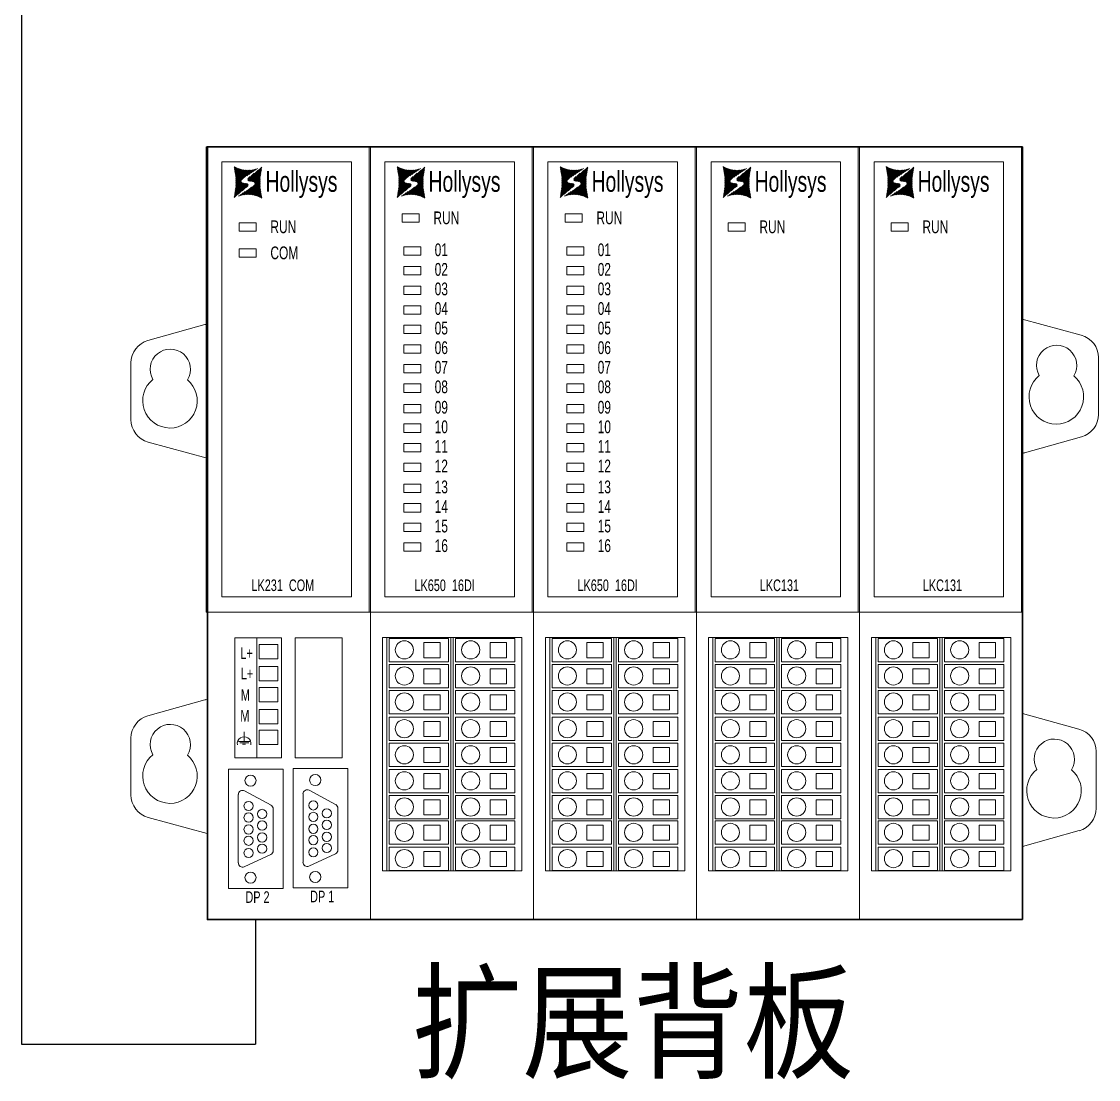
# Model space of a CAD drawing. Header units: millimetres. Extents: x 33157 to 59611, y -29750 to 1750.
# Drawn here: x 57411.3 to 57642.5, y 471.1 to 698.4 of the extents above; entities that cross this region are included whole.
import ezdxf

# ---------------------------------------------------------------- set-up
doc = ezdxf.new("R2010")
doc.units = ezdxf.units.MM
doc.layers.get('0').update_dxf_attribs({"lineweight": 18})
doc.layers.add('细实线', color=7, linetype='Continuous', lineweight=20)
doc.styles.add('HZ', font='arial.ttf')
doc.styles.add('STYLE1', font='')
doc.styles.get('STYLE1').set_extended_font_data('宋体')

# ---------------------------------------------------------------- blocks, each defined once
blk = doc.blocks.new('*X48')
at = {"color": 0}
for p, q in [((53697.47, 288.84), (53697.51, 288.88)), ((53697.49, 288.71), (53697.61, 288.83)), ((53697.52, 288.58), (53697.71, 288.77)), ((53697.54, 288.45), (53697.81, 288.72)), ((53697.56, 288.32), (53697.92, 288.67)), ((53697.58, 288.19), (53698.02, 288.62)), ((53697.6, 288.06), (53698.12, 288.57)), ((53697.63, 287.93), (53698.22, 288.52)), ((53697.65, 287.8), (53698.32, 288.47)), ((53697.67, 287.67), (53698.42, 288.42)), ((53697.69, 287.54), (53698.54, 288.39)), ((53697.71, 287.41), (53698.66, 288.36)), ((53697.74, 287.28), (53698.78, 288.32)), ((53697.76, 287.15), (53698.9, 288.29)), ((53697.78, 287.02), (53699.01, 288.26)), ((53697.8, 286.89), (53699.13, 288.22)), ((53697.82, 286.76), (53699.25, 288.19)), ((53697.84, 286.62), (53699.37, 288.16)), ((53697.84, 286.47), (53699.5, 288.13)), ((53697.84, 286.32), (53699.64, 288.12)), ((53697.84, 286.17), (53699.78, 288.11)), ((53697.84, 286.02), (53699.92, 288.09)), ((53697.84, 285.87), (53700.05, 288.08)), ((53697.84, 285.72), (53700.19, 288.07)), ((53697.84, 285.57), (53700.33, 288.06)), ((53697.84, 285.42), (53700.47, 288.04)), ((53697.85, 284.81), (53701.14, 288.11)), ((53697.85, 284.96), (53700.97, 288.09)), ((53697.85, 285.12), (53700.81, 288.07)), ((53697.85, 285.27), (53700.64, 288.06)), ((53699.75, 286.56), (53701.31, 288.12)), ((53700.21, 286.87), (53701.48, 288.14)), ((53700.66, 287.17), (53701.67, 288.18)), ((53701.12, 287.48), (53701.89, 288.25)), ((53701.58, 287.79), (53702.1, 288.31)), ((53702.04, 288.09), (53702.32, 288.37)), ((53702.5, 288.4), (53702.53, 288.44)), ((53697.5, 282.19), (53700.44, 285.13)), ((53697.53, 282.37), (53700.33, 285.18)), ((53697.56, 282.55), (53700.21, 285.2)), ((53697.58, 282.73), (53700.07, 285.21)), ((53697.61, 282.91), (53699.93, 285.23)), ((53697.64, 283.09), (53699.8, 285.25)), ((53697.67, 283.27), (53699.67, 285.27)), ((53697.7, 283.45), (53699.53, 285.28)), ((53697.73, 283.63), (53699.4, 285.31)), ((53697.75, 283.81), (53699.29, 285.34)), ((53697.78, 283.99), (53699.19, 285.4)), ((53697.81, 284.17), (53699.1, 285.46)), ((53697.84, 284.35), (53699.04, 285.55)), ((53697.85, 284.66), (53698.98, 285.79)), ((53697.85, 284.51), (53698.99, 285.65)), ((53698.36, 282.9), (53700.5, 285.04)), ((53699.23, 283.62), (53700.52, 284.91)), ((53700.1, 284.34), (53700.46, 284.7))]:
    blk.add_line(p, q, dxfattribs=at)
blk = doc.blocks.new('*X49')
at = {"color": 0}
for p, q in [((53700.41, 286.01), (53701.82, 287.42)), ((53700.43, 285.88), (53702.69, 288.14)), ((53700.5, 285.8), (53703.43, 288.72)), ((53700.61, 285.76), (53703.4, 288.54)), ((53700.74, 285.74), (53703.37, 288.36)), ((53700.88, 285.72), (53703.34, 288.18)), ((53701.01, 285.7), (53703.31, 288)), ((53701.15, 285.69), (53703.28, 287.82)), ((53701.28, 285.67), (53703.26, 287.64)), ((53701.42, 285.65), (53703.23, 287.46)), ((53701.54, 285.63), (53703.2, 287.28)), ((53701.66, 285.59), (53703.17, 287.1)), ((53701.75, 285.53), (53703.14, 286.92)), ((53701.83, 285.46), (53703.11, 286.74)), ((53699.64, 282.82), (53701.25, 284.42)), ((53699.81, 282.83), (53703.08, 286.1)), ((53699.98, 282.85), (53703.08, 285.95)), ((53700.15, 282.87), (53703.08, 285.8)), ((53700.32, 282.88), (53703.08, 285.65)), ((53700.44, 286.2), (53700.95, 286.7)), ((53700.48, 282.89), (53703.08, 285.5)), ((53700.62, 282.88), (53703.08, 285.35)), ((53700.75, 282.87), (53703.09, 285.2)), ((53700.89, 282.85), (53703.09, 285.05)), ((53701.03, 282.84), (53703.09, 284.9)), ((53701.17, 282.83), (53703.09, 284.74)), ((53701.31, 282.82), (53703.09, 284.59)), ((53701.45, 282.8), (53703.09, 284.44)), ((53701.9, 285.38), (53703.08, 286.56)), ((53701.94, 285.27), (53703.08, 286.4)), ((53701.95, 285.12), (53703.08, 286.25)), ((53698.43, 282.51), (53698.5, 282.58)), ((53698.64, 282.57), (53698.96, 282.89)), ((53698.86, 282.64), (53699.41, 283.19)), ((53699.07, 282.7), (53699.87, 283.5)), ((53699.29, 282.76), (53700.33, 283.81)), ((53699.47, 282.8), (53700.79, 284.11)), ((53701.58, 282.78), (53703.09, 284.29)), ((53701.69, 282.74), (53703.11, 284.16)), ((53701.81, 282.71), (53703.13, 284.03)), ((53701.93, 282.68), (53703.15, 283.9)), ((53702.05, 282.64), (53703.17, 283.77)), ((53702.17, 282.61), (53703.2, 283.64)), ((53702.29, 282.58), (53703.22, 283.51)), ((53702.4, 282.54), (53703.24, 283.38)), ((53702.52, 282.51), (53703.26, 283.25)), ((53702.62, 282.46), (53703.28, 283.12)), ((53702.72, 282.41), (53703.31, 282.99)), ((53702.82, 282.36), (53703.33, 282.86)), ((53702.93, 282.31), (53703.35, 282.73)), ((53703.03, 282.26), (53703.37, 282.6)), ((53703.13, 282.21), (53703.39, 282.47)), ((53703.23, 282.16), (53703.42, 282.34)), ((53703.33, 282.1), (53703.44, 282.21)), ((53703.43, 282.05), (53703.46, 282.08))]:
    blk.add_line(p, q, dxfattribs=at)
blk = doc.blocks.new('LK231')
at = {"layer": '细实线'}
for points in [[(53691.51, 293.13), (53691.51, 193.13), (53726.51, 193.13), (53726.51, 293.13)], [(53694.88, 289.9), (53694.88, 196.46), (53722.68, 196.46), (53722.68, 289.9)], [(53698.55, 276.78), (53698.55, 274.98), (53702.23, 274.98), (53702.23, 276.78)], [(53698.55, 271.18), (53698.55, 269.38), (53702.23, 269.38), (53702.23, 271.18)]]:
    blk.add_lwpolyline(points, close=True, dxfattribs=at)
at = {"color": 0}
for name in ['*X48', '*X49']:
    blk.add_blockref(name, (0, 0), dxfattribs=at)
at = {"color": 7, "linetype": 'Continuous', "style": 'HZ', "width": 0.67}
for s, height, p in [('Hollysys', 4.432, (53704.24, 283.44)), ('RUN', 2.737, (53705.28, 274.56)), ('COM', 2.737, (53705.28, 268.96))]:
    blk.add_text(s, height=height, dxfattribs=at).set_placement(p)
at = {"color": 7, "linetype": 'Continuous', "insert": (53701.22, 197.65), "char_height": 2.4883, "width": 19.6744, "attachment_point": 7, "style": 'HZ'}
blk.add_mtext('{\\W0.67;LK231  COM}', dxfattribs=at)
blk = doc.blocks.new('*X63')
at = {"color": 0}
for p, q in [((53844.97, 1288.84), (53845.01, 1288.88)), ((53844.99, 1288.71), (53845.11, 1288.83)), ((53845.02, 1288.58), (53845.21, 1288.77)), ((53845.04, 1288.45), (53845.31, 1288.72)), ((53845.06, 1288.32), (53845.42, 1288.67)), ((53845.08, 1288.19), (53845.52, 1288.62)), ((53845.1, 1288.06), (53845.62, 1288.57)), ((53845.13, 1287.93), (53845.72, 1288.52)), ((53845.15, 1287.8), (53845.82, 1288.47)), ((53845.17, 1287.67), (53845.92, 1288.42)), ((53845.19, 1287.54), (53846.04, 1288.39)), ((53845.21, 1287.41), (53846.16, 1288.36)), ((53845.24, 1287.28), (53846.28, 1288.32)), ((53845.26, 1287.15), (53846.4, 1288.29)), ((53845.28, 1287.02), (53846.51, 1288.26)), ((53845.3, 1286.89), (53846.63, 1288.22)), ((53845.32, 1286.76), (53846.75, 1288.19)), ((53845.34, 1286.62), (53846.87, 1288.15)), ((53845.34, 1286.47), (53847, 1288.13)), ((53845.34, 1286.32), (53847.14, 1288.12)), ((53845.34, 1286.17), (53847.28, 1288.11)), ((53845.34, 1286.02), (53847.42, 1288.09)), ((53845.34, 1285.87), (53847.55, 1288.08)), ((53845.34, 1285.72), (53847.69, 1288.07)), ((53845.34, 1285.57), (53847.83, 1288.06)), ((53845.34, 1285.42), (53847.97, 1288.04)), ((53845.35, 1284.81), (53848.64, 1288.11)), ((53845.35, 1284.96), (53848.47, 1288.09)), ((53845.35, 1285.12), (53848.31, 1288.07)), ((53845.35, 1285.27), (53848.14, 1288.06)), ((53847.25, 1286.56), (53848.81, 1288.12)), ((53847.71, 1286.87), (53848.98, 1288.14)), ((53848.16, 1287.17), (53849.17, 1288.18)), ((53848.62, 1287.48), (53849.39, 1288.25)), ((53849.08, 1287.79), (53849.6, 1288.31)), ((53849.54, 1288.09), (53849.82, 1288.37)), ((53850, 1288.4), (53850.03, 1288.44)), ((53845.35, 1284.66), (53846.48, 1285.79)), ((53845.35, 1284.51), (53846.49, 1285.65)), ((53845, 1282.19), (53847.94, 1285.13)), ((53845.03, 1282.37), (53847.83, 1285.18)), ((53845.06, 1282.55), (53847.71, 1285.2)), ((53845.08, 1282.73), (53847.57, 1285.21)), ((53845.11, 1282.91), (53847.43, 1285.23)), ((53845.14, 1283.09), (53847.3, 1285.25)), ((53845.17, 1283.27), (53847.17, 1285.27)), ((53845.2, 1283.45), (53847.03, 1285.28)), ((53845.23, 1283.63), (53846.9, 1285.31)), ((53845.25, 1283.81), (53846.79, 1285.34)), ((53845.28, 1283.99), (53846.69, 1285.4)), ((53845.31, 1284.17), (53846.6, 1285.46)), ((53845.34, 1284.35), (53846.54, 1285.55)), ((53845.86, 1282.9), (53848, 1285.04)), ((53846.73, 1283.62), (53848.02, 1284.91)), ((53847.6, 1284.34), (53847.96, 1284.7))]:
    blk.add_line(p, q, dxfattribs=at)
blk = doc.blocks.new('*X64')
at = {"color": 0}
for p, q in [((53847.93, 1285.88), (53850.19, 1288.14)), ((53848, 1285.8), (53850.93, 1288.72)), ((53848.11, 1285.76), (53850.9, 1288.54)), ((53848.24, 1285.74), (53850.87, 1288.36)), ((53848.38, 1285.72), (53850.84, 1288.18)), ((53848.51, 1285.7), (53850.81, 1288)), ((53847.31, 1282.83), (53850.58, 1286.1)), ((53847.48, 1282.85), (53850.58, 1285.95)), ((53847.65, 1282.87), (53850.58, 1285.8)), ((53847.82, 1282.88), (53850.58, 1285.65)), ((53847.91, 1286.01), (53849.32, 1287.42)), ((53847.94, 1286.2), (53848.45, 1286.7)), ((53848.65, 1285.69), (53850.78, 1287.82)), ((53848.78, 1285.67), (53850.76, 1287.64)), ((53848.92, 1285.65), (53850.73, 1287.46)), ((53849.04, 1285.63), (53850.7, 1287.28)), ((53849.16, 1285.59), (53850.67, 1287.1)), ((53849.25, 1285.53), (53850.64, 1286.92)), ((53849.33, 1285.46), (53850.61, 1286.74)), ((53849.4, 1285.38), (53850.58, 1286.56)), ((53849.44, 1285.27), (53850.58, 1286.4)), ((53849.45, 1285.12), (53850.58, 1286.25)), ((53846.57, 1282.7), (53847.37, 1283.5)), ((53846.79, 1282.76), (53847.83, 1283.81)), ((53846.97, 1282.8), (53848.29, 1284.11)), ((53847.14, 1282.82), (53848.75, 1284.42)), ((53847.98, 1282.89), (53850.58, 1285.5)), ((53848.12, 1282.88), (53850.58, 1285.35)), ((53848.25, 1282.87), (53850.59, 1285.2)), ((53848.39, 1282.85), (53850.59, 1285.05)), ((53848.53, 1282.84), (53850.59, 1284.9)), ((53848.67, 1282.83), (53850.59, 1284.74)), ((53848.81, 1282.82), (53850.59, 1284.59)), ((53848.95, 1282.8), (53850.59, 1284.44)), ((53849.08, 1282.78), (53850.59, 1284.29)), ((53849.19, 1282.74), (53850.61, 1284.16)), ((53849.31, 1282.71), (53850.63, 1284.03)), ((53849.43, 1282.68), (53850.65, 1283.9)), ((53849.55, 1282.64), (53850.67, 1283.77)), ((53849.67, 1282.61), (53850.7, 1283.64)), ((53849.79, 1282.58), (53850.72, 1283.51)), ((53849.9, 1282.54), (53850.74, 1283.38)), ((53845.93, 1282.51), (53846, 1282.58)), ((53846.14, 1282.57), (53846.46, 1282.89)), ((53846.36, 1282.64), (53846.91, 1283.19)), ((53850.02, 1282.51), (53850.76, 1283.25)), ((53850.12, 1282.46), (53850.78, 1283.12)), ((53850.22, 1282.41), (53850.81, 1282.99)), ((53850.32, 1282.36), (53850.83, 1282.86)), ((53850.43, 1282.31), (53850.85, 1282.73)), ((53850.53, 1282.26), (53850.87, 1282.6)), ((53850.63, 1282.21), (53850.89, 1282.47)), ((53850.73, 1282.16), (53850.92, 1282.34)), ((53850.83, 1282.1), (53850.94, 1282.21)), ((53850.93, 1282.05), (53850.96, 1282.08))]:
    blk.add_line(p, q, dxfattribs=at)
blk = doc.blocks.new('LK650')
at = {"layer": '细实线'}
for points in [[(53839.01, 1293.13), (53839.01, 1193.13), (53874.01, 1193.13), (53874.01, 1293.13)], [(53842.38, 1289.9), (53842.38, 1196.45), (53870.18, 1196.45), (53870.18, 1289.9)], [(53846.05, 1278.7), (53846.05, 1276.9), (53849.73, 1276.9), (53849.73, 1278.7)], [(53846.42, 1271.6), (53846.42, 1269.8), (53850.1, 1269.8), (53850.1, 1271.6)], [(53846.42, 1267.39), (53846.42, 1265.59), (53850.1, 1265.59), (53850.1, 1267.39)], [(53846.42, 1263.19), (53846.42, 1261.39), (53850.1, 1261.39), (53850.1, 1263.19)], [(53846.42, 1258.98), (53846.42, 1257.18), (53850.1, 1257.18), (53850.1, 1258.98)], [(53846.42, 1254.78), (53846.42, 1252.97), (53850.1, 1252.97), (53850.1, 1254.78)], [(53846.42, 1250.57), (53846.42, 1248.77), (53850.1, 1248.77), (53850.1, 1250.57)], [(53846.42, 1246.37), (53846.42, 1244.56), (53850.1, 1244.56), (53850.1, 1246.37)], [(53846.42, 1242.16), (53846.42, 1240.36), (53850.1, 1240.36), (53850.1, 1242.16)], [(53846.42, 1237.78), (53846.42, 1235.98), (53850.1, 1235.98), (53850.1, 1237.78)], [(53846.42, 1233.57), (53846.42, 1231.77), (53850.1, 1231.77), (53850.1, 1233.57)], [(53846.42, 1229.37), (53846.42, 1227.57), (53850.1, 1227.57), (53850.1, 1229.37)], [(53846.42, 1225.16), (53846.42, 1223.36), (53850.1, 1223.36), (53850.1, 1225.16)], [(53846.42, 1220.67), (53846.42, 1218.87), (53850.1, 1218.87), (53850.1, 1220.67)], [(53846.42, 1216.46), (53846.42, 1214.66), (53850.1, 1214.66), (53850.1, 1216.46)], [(53846.42, 1212.26), (53846.42, 1210.46), (53850.1, 1210.46), (53850.1, 1212.26)], [(53846.42, 1208.05), (53846.42, 1206.25), (53850.1, 1206.25), (53850.1, 1208.05)]]:
    blk.add_lwpolyline(points, close=True, dxfattribs=at)
at = {"color": 0}
for name in ['*X63', '*X64']:
    blk.add_blockref(name, (0, 0), dxfattribs=at)
at = {"color": 7, "linetype": 'Continuous', "style": 'HZ', "width": 0.67}
for s, height, p in [('Hollysys', 4.432, (53851.74, 1283.44)), ('RUN', 2.737, (53852.78, 1276.48)), ('01', 2.737, (53853.05, 1269.62)), ('02', 2.737, (53853.05, 1265.41)), ('03', 2.737, (53853.05, 1261.21)), ('04', 2.737, (53853.05, 1257)), ('05', 2.737, (53853.05, 1252.8)), ('06', 2.737, (53853.05, 1248.59)), ('07', 2.737, (53853.05, 1244.39)), ('08', 2.737, (53853.05, 1240.18)), ('09', 2.737, (53853.05, 1235.8)), ('10', 2.737, (53853.05, 1231.59)), ('11', 2.737, (53853.05, 1227.39)), ('12', 2.737, (53853.05, 1223.18)), ('13', 2.737, (53853.05, 1218.69)), ('14', 2.737, (53853.05, 1214.48)), ('15', 2.737, (53853.05, 1210.28)), ('16', 2.737, (53853.05, 1206.07))]:
    blk.add_text(s, height=height, dxfattribs=at).set_placement(p)
at = {"color": 7, "linetype": 'Continuous', "insert": (53848.72, 1197.65), "char_height": 2.4883, "width": 18.851, "attachment_point": 7, "style": 'HZ'}
blk.add_mtext('{\\W0.67;LK650  16DI}', dxfattribs=at)
blk = doc.blocks.new('*X60')
at = {"color": 0}
for p, q in [((55134.99, 368.65), (55136.4, 370.07)), ((55135.01, 368.53), (55137.27, 370.78)), ((55135.08, 368.45), (55138, 371.37)), ((55135.19, 368.4), (55137.98, 371.19)), ((55135.32, 368.38), (55137.95, 371.01)), ((55135.46, 368.37), (55137.92, 370.83)), ((55135.59, 368.35), (55137.89, 370.65)), ((55135.73, 368.33), (55137.86, 370.47)), ((55135.86, 368.32), (55137.83, 370.29)), ((55136, 368.3), (55137.81, 370.11)), ((55134.39, 365.48), (55137.66, 368.75)), ((55134.56, 365.5), (55137.66, 368.6)), ((55134.73, 365.51), (55137.66, 368.45)), ((55134.89, 365.53), (55137.66, 368.3)), ((55135.02, 368.84), (55135.53, 369.35)), ((55135.06, 365.54), (55137.66, 368.15)), ((55135.19, 365.52), (55137.66, 367.99)), ((55135.33, 365.51), (55137.66, 367.84)), ((55135.47, 365.5), (55137.67, 367.69)), ((55136.12, 368.27), (55137.78, 369.93)), ((55136.23, 368.23), (55137.75, 369.75)), ((55136.33, 368.18), (55137.72, 369.57)), ((55136.41, 368.11), (55137.69, 369.39)), ((55136.48, 368.02), (55137.66, 369.21)), ((55136.52, 367.91), (55137.66, 369.05)), ((55136.53, 367.77), (55137.66, 368.9)), ((55133.22, 365.22), (55133.53, 365.53)), ((55133.44, 365.28), (55133.99, 365.84)), ((55133.65, 365.35), (55134.45, 366.15)), ((55133.86, 365.41), (55134.91, 366.45)), ((55134.05, 365.45), (55135.37, 366.76)), ((55134.22, 365.46), (55135.82, 367.06)), ((55135.61, 365.49), (55137.67, 367.54)), ((55135.75, 365.48), (55137.67, 367.39)), ((55135.89, 365.46), (55137.67, 367.24)), ((55136.03, 365.45), (55137.67, 367.09)), ((55136.15, 365.42), (55137.67, 366.94)), ((55136.27, 365.39), (55137.69, 366.8)), ((55136.39, 365.36), (55137.71, 366.67)), ((55136.51, 365.32), (55137.73, 366.54)), ((55136.63, 365.29), (55137.75, 366.42)), ((55136.75, 365.26), (55137.78, 366.29)), ((55136.86, 365.22), (55137.8, 366.16)), ((55136.98, 365.19), (55137.82, 366.03)), ((55137.1, 365.16), (55137.84, 365.9)), ((55137.2, 365.1), (55137.86, 365.77)), ((55137.3, 365.05), (55137.88, 365.64)), ((55137.4, 365), (55137.91, 365.51)), ((55137.5, 364.95), (55137.93, 365.38)), ((55133.01, 365.16), (55133.08, 365.23)), ((55137.61, 364.9), (55137.95, 365.25)), ((55137.71, 364.85), (55137.97, 365.12)), ((55137.81, 364.8), (55137.99, 364.99)), ((55137.91, 364.75), (55138.02, 364.86)), ((55138.01, 364.7), (55138.04, 364.73))]:
    blk.add_line(p, q, dxfattribs=at)
blk = doc.blocks.new('*X61')
at = {"color": 0}
for p, q in [((55132.05, 371.48), (55132.09, 371.52)), ((55132.07, 371.35), (55132.19, 371.47)), ((55132.09, 371.22), (55132.29, 371.42)), ((55132.12, 371.09), (55132.39, 371.37)), ((55132.14, 370.96), (55132.49, 371.32)), ((55132.16, 370.83), (55132.6, 371.27)), ((55132.18, 370.7), (55132.7, 371.22)), ((55132.2, 370.57), (55132.8, 371.17)), ((55132.23, 370.44), (55132.9, 371.12)), ((55132.25, 370.32), (55133, 371.07)), ((55132.27, 370.19), (55133.12, 371.04)), ((55132.29, 370.06), (55133.24, 371)), ((55132.31, 369.93), (55133.36, 370.97)), ((55132.34, 369.8), (55133.48, 370.94)), ((55132.36, 369.67), (55133.59, 370.9)), ((55132.38, 369.54), (55133.71, 370.87)), ((55132.4, 369.41), (55133.83, 370.83)), ((55132.42, 369.27), (55133.95, 370.8)), ((55132.42, 369.12), (55134.08, 370.78)), ((55132.42, 368.97), (55134.22, 370.77)), ((55132.42, 368.82), (55134.35, 370.75)), ((55132.42, 368.67), (55134.49, 370.74)), ((55132.42, 368.52), (55134.63, 370.73)), ((55132.42, 368.37), (55134.77, 370.72)), ((55132.42, 368.21), (55134.91, 370.7)), ((55132.42, 367.91), (55135.22, 370.7)), ((55132.42, 368.06), (55135.05, 370.69)), ((55132.43, 367.46), (55135.72, 370.75)), ((55132.43, 367.61), (55135.55, 370.74)), ((55132.43, 367.76), (55135.38, 370.72)), ((55134.33, 369.21), (55135.89, 370.77)), ((55134.79, 369.51), (55136.06, 370.79)), ((55135.24, 369.82), (55136.25, 370.83)), ((55135.7, 370.13), (55136.47, 370.89)), ((55136.16, 370.43), (55136.68, 370.96)), ((55136.62, 370.74), (55136.9, 371.02)), ((55137.08, 371.05), (55137.11, 371.08)), ((55132.08, 364.84), (55135.02, 367.78)), ((55132.11, 365.02), (55134.91, 367.82)), ((55132.13, 365.2), (55134.78, 367.84)), ((55132.16, 365.38), (55134.65, 367.86)), ((55132.19, 365.56), (55134.51, 367.88)), ((55132.22, 365.74), (55134.38, 367.89)), ((55132.25, 365.92), (55134.24, 367.91)), ((55132.28, 366.1), (55134.11, 367.93)), ((55132.3, 366.28), (55133.98, 367.95)), ((55132.33, 366.46), (55133.87, 367.99)), ((55132.36, 366.64), (55133.77, 368.04)), ((55132.39, 366.82), (55133.68, 368.11)), ((55132.42, 367), (55133.62, 368.19)), ((55132.43, 367.31), (55133.56, 368.44)), ((55132.43, 367.16), (55133.57, 368.3)), ((55132.94, 365.55), (55135.08, 367.69)), ((55133.81, 366.27), (55135.1, 367.56)), ((55134.68, 366.98), (55135.04, 367.34))]:
    blk.add_line(p, q, dxfattribs=at)
blk = doc.blocks.new('LKC131')
at = {"layer": '细实线'}
for points in [[(55126.09, 375.77), (55126.09, 275.77), (55161.09, 275.77), (55161.09, 375.77)], [(55129.46, 372.54), (55129.46, 279.1), (55157.26, 279.1), (55157.26, 372.54)], [(55133.13, 359.42), (55133.13, 357.62), (55136.81, 357.62), (55136.81, 359.42)]]:
    blk.add_lwpolyline(points, close=True, dxfattribs=at)
at = {"color": 0}
for name in ['*X61', '*X60']:
    blk.add_blockref(name, (0, 0), dxfattribs=at)
at = {"color": 7, "linetype": 'Continuous', "style": 'HZ', "width": 0.67}
for s, height, p in [('Hollysys', 4.432, (55138.82, 366.09)), ('RUN', 2.737, (55139.86, 357.2)), ('LKC131', 2.488, (55139.94, 280.33))]:
    blk.add_text(s, height=height, dxfattribs=at).set_placement(p)

msp = doc.modelspace()

# ---------------------------------------------------------------- linework, layer by layer
for p, q in [((57486.23, 671.46), (57486.23, 505.46)), ((57486.23, 671.46), (57486.23, 505.46)), ((57521.23, 671.46), (57521.23, 505.46)), ((57556.23, 671.46), (57556.23, 505.46)), ((57556.23, 671.46), (57556.23, 505.46)), ((57591.23, 671.46), (57591.23, 505.46)), ((57638.84, 630.98), (57626.14, 634.44)), ((57438.44, 629.85), (57451.18, 633.44)), ((57450.8, 633.29), (57450.64, 633.29)), ((57434.8, 625.04), (57434.8, 612.84)), ((57642.53, 613.95), (57642.53, 626.16)), ((57638.88, 609.14), (57626.14, 605.55)), ((57438.48, 608.02), (57451.18, 604.55)), ((57626.53, 605.71), (57626.69, 605.71)), ((57451.23, 571.46), (57626.23, 571.46)), ((57461.85, 566.01), (57461.85, 540.19)), ((57489.73, 566.06), (57489.73, 515.92)), ((57489.73, 566.06), (57503.48, 566.06)), ((57503.48, 566.06), (57517.22, 566.06)), ((57503.48, 566.06), (57503.48, 515.92)), ((57503.96, 566.06), (57503.96, 515.92)), ((57524.73, 566.06), (57524.73, 515.92)), ((57524.73, 566.06), (57538.48, 566.06)), ((57538.48, 566.06), (57552.22, 566.06)), ((57538.48, 566.06), (57538.48, 515.92)), ((57538.96, 566.06), (57538.96, 515.92)), ((57559.73, 566.06), (57559.73, 515.92)), ((57559.73, 566.06), (57573.48, 566.06)), ((57573.48, 566.06), (57587.22, 566.06)), ((57573.48, 566.06), (57573.48, 515.92)), ((57573.96, 566.06), (57573.96, 515.92)), ((57594.73, 566.06), (57594.73, 515.92)), ((57594.73, 566.06), (57608.48, 566.06)), ((57608.48, 566.06), (57622.22, 566.06)), ((57608.48, 566.06), (57608.48, 515.92)), ((57608.96, 566.06), (57608.96, 515.92)), ((57438.44, 549.25), (57451.18, 552.84)), ((57450.8, 552.69), (57450.64, 552.69)), ((57638.34, 546.39), (57626.23, 549.69)), ((57459.09, 543.7), (57459.09, 545.76)), ((57434.8, 544.44), (57434.8, 532.24)), ((57457.91, 543.7), (57460.29, 543.7)), ((57458.18, 543.4), (57460.1, 543.4)), ((57458.78, 543.12), (57459.42, 543.12)), ((57642.03, 529.37), (57642.03, 541.57)), ((57457.85, 532.32), (57457.85, 517.63)), ((57459.17, 533.1), (57464.87, 530.01)), ((57471.74, 532.45), (57471.74, 517.77)), ((57473.06, 533.24), (57478.75, 530.15)), ((57438.48, 527.42), (57451.18, 523.95)), ((57465.34, 520.28), (57465.34, 529.23)), ((57479.22, 520.41), (57479.22, 529.36)), ((57638.38, 524.56), (57626.23, 521.14)), ((57459.12, 516.82), (57464.82, 519.47)), ((57473.01, 516.95), (57478.7, 519.6)), ((57451.23, 505.46), (57489.23, 505.46))]:
    msp.add_line(p, q)
at = {"lineweight": 30}
msp.add_line((57626.23, 671.46), (57626.23, 505.46), dxfattribs=at)
msp.add_lwpolyline([(57626.23, 671.46), (57451.23, 671.46), (57451.23, 505.46), (57626.23, 505.46)], dxfattribs=at)
for points in [[(57457.09, 566.01), (57457.09, 540.19), (57467.15, 540.19), (57467.15, 566.01)], [(57462.36, 564.54), (57462.36, 561.46), (57466.3, 561.46), (57466.3, 564.54)], [(57470.06, 566.01), (57470.06, 540.19), (57480.12, 540.19), (57480.12, 566.01)], [(57488.82, 566.06), (57488.82, 515.92), (57518.71, 515.92), (57518.71, 566.06)], [(57490.22, 565.85), (57490.22, 560.85), (57502.96, 560.85), (57502.96, 565.85)], [(57497.69, 564.95), (57497.69, 561.7), (57501.21, 561.7), (57501.21, 564.95)], [(57504.45, 565.85), (57504.45, 560.85), (57517.19, 560.85), (57517.19, 565.85)], [(57511.92, 564.95), (57511.92, 561.7), (57515.44, 561.7), (57515.44, 564.95)], [(57523.82, 566.06), (57523.82, 515.92), (57553.71, 515.92), (57553.71, 566.06)], [(57525.22, 565.85), (57525.22, 560.85), (57537.96, 560.85), (57537.96, 565.85)], [(57532.69, 564.95), (57532.69, 561.7), (57536.21, 561.7), (57536.21, 564.95)], [(57539.45, 565.85), (57539.45, 560.85), (57552.19, 560.85), (57552.19, 565.85)], [(57546.92, 564.95), (57546.92, 561.7), (57550.44, 561.7), (57550.44, 564.95)], [(57558.82, 566.06), (57558.82, 515.92), (57588.71, 515.92), (57588.71, 566.06)], [(57560.22, 565.85), (57560.22, 560.85), (57572.96, 560.85), (57572.96, 565.85)], [(57567.69, 564.95), (57567.69, 561.7), (57571.21, 561.7), (57571.21, 564.95)], [(57574.45, 565.85), (57574.45, 560.85), (57587.19, 560.85), (57587.19, 565.85)], [(57581.92, 564.95), (57581.92, 561.7), (57585.44, 561.7), (57585.44, 564.95)], [(57593.82, 566.06), (57593.82, 515.92), (57623.71, 515.92), (57623.71, 566.06)], [(57595.22, 565.85), (57595.22, 560.85), (57607.96, 560.85), (57607.96, 565.85)], [(57602.69, 564.95), (57602.69, 561.7), (57606.21, 561.7), (57606.21, 564.95)], [(57609.45, 565.85), (57609.45, 560.85), (57622.19, 560.85), (57622.19, 565.85)], [(57616.92, 564.95), (57616.92, 561.7), (57620.44, 561.7), (57620.44, 564.95)], [(57462.36, 559.79), (57462.36, 556.72), (57466.3, 556.72), (57466.3, 559.79)], [(57490.22, 560.25), (57490.22, 555.25), (57502.96, 555.25), (57502.96, 560.25)], [(57504.45, 560.25), (57504.45, 555.25), (57517.19, 555.25), (57517.19, 560.25)], [(57525.22, 560.25), (57525.22, 555.25), (57537.96, 555.25), (57537.96, 560.25)], [(57539.45, 560.25), (57539.45, 555.25), (57552.19, 555.25), (57552.19, 560.25)], [(57560.22, 560.25), (57560.22, 555.25), (57572.96, 555.25), (57572.96, 560.25)], [(57574.45, 560.25), (57574.45, 555.25), (57587.19, 555.25), (57587.19, 560.25)], [(57595.22, 560.25), (57595.22, 555.25), (57607.96, 555.25), (57607.96, 560.25)], [(57609.45, 560.25), (57609.45, 555.25), (57622.19, 555.25), (57622.19, 560.25)], [(57497.69, 559.35), (57497.69, 556.1), (57501.21, 556.1), (57501.21, 559.35)], [(57511.92, 559.35), (57511.92, 556.1), (57515.44, 556.1), (57515.44, 559.35)], [(57532.69, 559.35), (57532.69, 556.1), (57536.21, 556.1), (57536.21, 559.35)], [(57546.92, 559.35), (57546.92, 556.1), (57550.44, 556.1), (57550.44, 559.35)], [(57567.69, 559.35), (57567.69, 556.1), (57571.21, 556.1), (57571.21, 559.35)], [(57581.92, 559.35), (57581.92, 556.1), (57585.44, 556.1), (57585.44, 559.35)], [(57602.69, 559.35), (57602.69, 556.1), (57606.21, 556.1), (57606.21, 559.35)], [(57616.92, 559.35), (57616.92, 556.1), (57620.44, 556.1), (57620.44, 559.35)], [(57462.36, 555.31), (57462.36, 552.23), (57466.3, 552.23), (57466.3, 555.31)], [(57490.22, 554.65), (57490.22, 549.65), (57502.96, 549.65), (57502.96, 554.65)], [(57497.69, 553.75), (57497.69, 550.5), (57501.21, 550.5), (57501.21, 553.75)], [(57504.45, 554.65), (57504.45, 549.65), (57517.19, 549.65), (57517.19, 554.65)], [(57511.92, 553.75), (57511.92, 550.5), (57515.44, 550.5), (57515.44, 553.75)], [(57525.22, 554.65), (57525.22, 549.65), (57537.96, 549.65), (57537.96, 554.65)], [(57532.69, 553.75), (57532.69, 550.5), (57536.21, 550.5), (57536.21, 553.75)], [(57539.45, 554.65), (57539.45, 549.65), (57552.19, 549.65), (57552.19, 554.65)], [(57546.92, 553.75), (57546.92, 550.5), (57550.44, 550.5), (57550.44, 553.75)], [(57560.22, 554.65), (57560.22, 549.65), (57572.96, 549.65), (57572.96, 554.65)], [(57567.69, 553.75), (57567.69, 550.5), (57571.21, 550.5), (57571.21, 553.75)], [(57574.45, 554.65), (57574.45, 549.65), (57587.19, 549.65), (57587.19, 554.65)], [(57581.92, 553.75), (57581.92, 550.5), (57585.44, 550.5), (57585.44, 553.75)], [(57595.22, 554.65), (57595.22, 549.65), (57607.96, 549.65), (57607.96, 554.65)], [(57602.69, 553.75), (57602.69, 550.5), (57606.21, 550.5), (57606.21, 553.75)], [(57609.45, 554.65), (57609.45, 549.65), (57622.19, 549.65), (57622.19, 554.65)], [(57616.92, 553.75), (57616.92, 550.5), (57620.44, 550.5), (57620.44, 553.75)], [(57462.36, 550.57), (57462.36, 547.49), (57466.3, 547.49), (57466.3, 550.57)], [(57490.22, 548.92), (57490.22, 543.92), (57502.96, 543.92), (57502.96, 548.92)], [(57497.69, 548.02), (57497.69, 544.77), (57501.21, 544.77), (57501.21, 548.02)], [(57504.45, 548.92), (57504.45, 543.92), (57517.19, 543.92), (57517.19, 548.92)], [(57511.92, 548.02), (57511.92, 544.77), (57515.44, 544.77), (57515.44, 548.02)], [(57525.22, 548.92), (57525.22, 543.92), (57537.96, 543.92), (57537.96, 548.92)], [(57532.69, 548.02), (57532.69, 544.77), (57536.21, 544.77), (57536.21, 548.02)], [(57539.45, 548.92), (57539.45, 543.92), (57552.19, 543.92), (57552.19, 548.92)], [(57546.92, 548.02), (57546.92, 544.77), (57550.44, 544.77), (57550.44, 548.02)], [(57560.22, 548.92), (57560.22, 543.92), (57572.96, 543.92), (57572.96, 548.92)], [(57567.69, 548.02), (57567.69, 544.77), (57571.21, 544.77), (57571.21, 548.02)], [(57574.45, 548.92), (57574.45, 543.92), (57587.19, 543.92), (57587.19, 548.92)], [(57581.92, 548.02), (57581.92, 544.77), (57585.44, 544.77), (57585.44, 548.02)], [(57595.22, 548.92), (57595.22, 543.92), (57607.96, 543.92), (57607.96, 548.92)], [(57602.69, 548.02), (57602.69, 544.77), (57606.21, 544.77), (57606.21, 548.02)], [(57609.45, 548.92), (57609.45, 543.92), (57622.19, 543.92), (57622.19, 548.92)], [(57616.92, 548.02), (57616.92, 544.77), (57620.44, 544.77), (57620.44, 548.02)], [(57462.36, 546.12), (57462.36, 543.04), (57466.3, 543.04), (57466.3, 546.12)], [(57490.22, 543.32), (57490.22, 538.32), (57502.96, 538.32), (57502.96, 543.32)], [(57497.69, 542.42), (57497.69, 539.17), (57501.21, 539.17), (57501.21, 542.42)], [(57504.45, 543.32), (57504.45, 538.32), (57517.19, 538.32), (57517.19, 543.32)], [(57511.92, 542.42), (57511.92, 539.17), (57515.44, 539.17), (57515.44, 542.42)], [(57525.22, 543.32), (57525.22, 538.32), (57537.96, 538.32), (57537.96, 543.32)], [(57532.69, 542.42), (57532.69, 539.17), (57536.21, 539.17), (57536.21, 542.42)], [(57539.45, 543.32), (57539.45, 538.32), (57552.19, 538.32), (57552.19, 543.32)], [(57546.92, 542.42), (57546.92, 539.17), (57550.44, 539.17), (57550.44, 542.42)], [(57560.22, 543.32), (57560.22, 538.32), (57572.96, 538.32), (57572.96, 543.32)], [(57567.69, 542.42), (57567.69, 539.17), (57571.21, 539.17), (57571.21, 542.42)], [(57574.45, 543.32), (57574.45, 538.32), (57587.19, 538.32), (57587.19, 543.32)], [(57581.92, 542.42), (57581.92, 539.17), (57585.44, 539.17), (57585.44, 542.42)], [(57595.22, 543.32), (57595.22, 538.32), (57607.96, 538.32), (57607.96, 543.32)], [(57602.69, 542.42), (57602.69, 539.17), (57606.21, 539.17), (57606.21, 542.42)], [(57609.45, 543.32), (57609.45, 538.32), (57622.19, 538.32), (57622.19, 543.32)], [(57616.92, 542.42), (57616.92, 539.17), (57620.44, 539.17), (57620.44, 542.42)], [(57455.77, 537.77), (57467.48, 537.77), (57467.48, 512.16), (57455.77, 512.16)], [(57469.65, 537.91), (57481.37, 537.91), (57481.37, 512.3), (57469.65, 512.3)], [(57490.22, 537.72), (57490.22, 532.72), (57502.96, 532.72), (57502.96, 537.72)], [(57497.69, 536.82), (57497.69, 533.57), (57501.21, 533.57), (57501.21, 536.82)], [(57504.45, 537.72), (57504.45, 532.72), (57517.19, 532.72), (57517.19, 537.72)], [(57511.92, 536.82), (57511.92, 533.57), (57515.44, 533.57), (57515.44, 536.82)], [(57525.22, 537.72), (57525.22, 532.72), (57537.96, 532.72), (57537.96, 537.72)], [(57532.69, 536.82), (57532.69, 533.57), (57536.21, 533.57), (57536.21, 536.82)], [(57539.45, 537.72), (57539.45, 532.72), (57552.19, 532.72), (57552.19, 537.72)], [(57546.92, 536.82), (57546.92, 533.57), (57550.44, 533.57), (57550.44, 536.82)], [(57560.22, 537.72), (57560.22, 532.72), (57572.96, 532.72), (57572.96, 537.72)], [(57567.69, 536.82), (57567.69, 533.57), (57571.21, 533.57), (57571.21, 536.82)], [(57574.45, 537.72), (57574.45, 532.72), (57587.19, 532.72), (57587.19, 537.72)], [(57581.92, 536.82), (57581.92, 533.57), (57585.44, 533.57), (57585.44, 536.82)], [(57595.22, 537.72), (57595.22, 532.72), (57607.96, 532.72), (57607.96, 537.72)], [(57602.69, 536.82), (57602.69, 533.57), (57606.21, 533.57), (57606.21, 536.82)], [(57609.45, 537.72), (57609.45, 532.72), (57622.19, 532.72), (57622.19, 537.72)], [(57616.92, 536.82), (57616.92, 533.57), (57620.44, 533.57), (57620.44, 536.82)], [(57490.22, 532.11), (57490.22, 527.11), (57502.96, 527.11), (57502.96, 532.11)], [(57504.45, 532.11), (57504.45, 527.11), (57517.19, 527.11), (57517.19, 532.11)], [(57525.22, 532.11), (57525.22, 527.11), (57537.96, 527.11), (57537.96, 532.11)], [(57539.45, 532.11), (57539.45, 527.11), (57552.19, 527.11), (57552.19, 532.11)], [(57560.22, 532.11), (57560.22, 527.11), (57572.96, 527.11), (57572.96, 532.11)], [(57574.45, 532.11), (57574.45, 527.11), (57587.19, 527.11), (57587.19, 532.11)], [(57595.22, 532.11), (57595.22, 527.11), (57607.96, 527.11), (57607.96, 532.11)], [(57609.45, 532.11), (57609.45, 527.11), (57622.19, 527.11), (57622.19, 532.11)], [(57497.69, 531.21), (57497.69, 527.96), (57501.21, 527.96), (57501.21, 531.21)], [(57511.92, 531.21), (57511.92, 527.96), (57515.44, 527.96), (57515.44, 531.21)], [(57532.69, 531.21), (57532.69, 527.96), (57536.21, 527.96), (57536.21, 531.21)], [(57546.92, 531.21), (57546.92, 527.96), (57550.44, 527.96), (57550.44, 531.21)], [(57567.69, 531.21), (57567.69, 527.96), (57571.21, 527.96), (57571.21, 531.21)], [(57581.92, 531.21), (57581.92, 527.96), (57585.44, 527.96), (57585.44, 531.21)], [(57602.69, 531.21), (57602.69, 527.96), (57606.21, 527.96), (57606.21, 531.21)], [(57616.92, 531.21), (57616.92, 527.96), (57620.44, 527.96), (57620.44, 531.21)], [(57490.22, 526.64), (57490.22, 521.64), (57502.96, 521.64), (57502.96, 526.64)], [(57497.69, 525.75), (57497.69, 522.49), (57501.21, 522.49), (57501.21, 525.75)], [(57504.45, 526.64), (57504.45, 521.64), (57517.19, 521.64), (57517.19, 526.64)], [(57511.92, 525.75), (57511.92, 522.49), (57515.44, 522.49), (57515.44, 525.75)], [(57525.22, 526.64), (57525.22, 521.64), (57537.96, 521.64), (57537.96, 526.64)], [(57532.69, 525.75), (57532.69, 522.49), (57536.21, 522.49), (57536.21, 525.75)], [(57539.45, 526.64), (57539.45, 521.64), (57552.19, 521.64), (57552.19, 526.64)], [(57546.92, 525.75), (57546.92, 522.49), (57550.44, 522.49), (57550.44, 525.75)], [(57560.22, 526.64), (57560.22, 521.64), (57572.96, 521.64), (57572.96, 526.64)], [(57567.69, 525.75), (57567.69, 522.49), (57571.21, 522.49), (57571.21, 525.75)], [(57574.45, 526.64), (57574.45, 521.64), (57587.19, 521.64), (57587.19, 526.64)], [(57581.92, 525.75), (57581.92, 522.49), (57585.44, 522.49), (57585.44, 525.75)], [(57595.22, 526.64), (57595.22, 521.64), (57607.96, 521.64), (57607.96, 526.64)], [(57602.69, 525.75), (57602.69, 522.49), (57606.21, 522.49), (57606.21, 525.75)], [(57609.45, 526.64), (57609.45, 521.64), (57622.19, 521.64), (57622.19, 526.64)], [(57616.92, 525.75), (57616.92, 522.49), (57620.44, 522.49), (57620.44, 525.75)], [(57490.22, 521.02), (57490.22, 516.02), (57502.96, 516.02), (57502.96, 521.02)], [(57504.45, 521.02), (57504.45, 516.02), (57517.19, 516.02), (57517.19, 521.02)], [(57525.22, 521.02), (57525.22, 516.02), (57537.96, 516.02), (57537.96, 521.02)], [(57539.45, 521.02), (57539.45, 516.02), (57552.19, 516.02), (57552.19, 521.02)], [(57560.22, 521.02), (57560.22, 516.02), (57572.96, 516.02), (57572.96, 521.02)], [(57574.45, 521.02), (57574.45, 516.02), (57587.19, 516.02), (57587.19, 521.02)], [(57595.22, 521.02), (57595.22, 516.02), (57607.96, 516.02), (57607.96, 521.02)], [(57609.45, 521.02), (57609.45, 516.02), (57622.19, 516.02), (57622.19, 521.02)], [(57497.69, 520.12), (57497.69, 516.87), (57501.21, 516.87), (57501.21, 520.12)], [(57511.92, 520.12), (57511.92, 516.87), (57515.44, 516.87), (57515.44, 520.12)], [(57532.69, 520.12), (57532.69, 516.87), (57536.21, 516.87), (57536.21, 520.12)], [(57546.92, 520.12), (57546.92, 516.87), (57550.44, 516.87), (57550.44, 520.12)], [(57567.69, 520.12), (57567.69, 516.87), (57571.21, 516.87), (57571.21, 520.12)], [(57581.92, 520.12), (57581.92, 516.87), (57585.44, 516.87), (57585.44, 520.12)], [(57602.69, 520.12), (57602.69, 516.87), (57606.21, 516.87), (57606.21, 520.12)], [(57616.92, 520.12), (57616.92, 516.87), (57620.44, 516.87), (57620.44, 520.12)]]:
    msp.add_lwpolyline(points, close=True)
for centre, radius in [((57493.51, 563.39), 1.95), ((57507.74, 563.39), 1.95), ((57528.51, 563.39), 1.95), ((57542.74, 563.39), 1.95), ((57563.51, 563.39), 1.95), ((57577.74, 563.39), 1.95), ((57598.51, 563.39), 1.95), ((57612.74, 563.39), 1.95), ((57493.51, 557.79), 1.95), ((57507.74, 557.79), 1.95), ((57528.51, 557.79), 1.95), ((57542.74, 557.79), 1.95), ((57563.51, 557.79), 1.95), ((57577.74, 557.79), 1.95), ((57598.51, 557.79), 1.95), ((57612.74, 557.79), 1.95), ((57493.51, 552.19), 1.95), ((57507.74, 552.19), 1.95), ((57528.51, 552.19), 1.95), ((57542.74, 552.19), 1.95), ((57563.51, 552.19), 1.95), ((57577.74, 552.19), 1.95), ((57598.51, 552.19), 1.95), ((57612.74, 552.19), 1.95), ((57493.51, 546.46), 1.95), ((57507.74, 546.46), 1.95), ((57528.51, 546.46), 1.95), ((57542.74, 546.46), 1.95), ((57563.51, 546.46), 1.95), ((57577.74, 546.46), 1.95), ((57598.51, 546.46), 1.95), ((57612.74, 546.46), 1.95), ((57493.51, 540.86), 1.95), ((57507.74, 540.86), 1.95), ((57528.51, 540.86), 1.95), ((57542.74, 540.86), 1.95), ((57563.51, 540.86), 1.95), ((57577.74, 540.86), 1.95), ((57598.51, 540.86), 1.95), ((57612.74, 540.86), 1.95), ((57460.47, 535.3), 1.2), ((57474.36, 535.43), 1.2), ((57493.51, 535.26), 1.95), ((57507.74, 535.26), 1.95), ((57528.51, 535.26), 1.95), ((57542.74, 535.26), 1.95), ((57563.51, 535.26), 1.95), ((57577.74, 535.26), 1.95), ((57598.51, 535.26), 1.95), ((57612.74, 535.26), 1.95), ((57460.06, 529.86), 0.994), ((57473.95, 529.99), 0.994), ((57493.51, 529.65), 1.95), ((57507.74, 529.65), 1.95), ((57528.51, 529.65), 1.95), ((57542.74, 529.65), 1.95), ((57563.51, 529.65), 1.95), ((57577.74, 529.65), 1.95), ((57598.51, 529.65), 1.95), ((57612.74, 529.65), 1.95), ((57460.06, 527.37), 0.994), ((57462.96, 528.15), 0.994), ((57473.95, 527.51), 0.994), ((57476.84, 528.28), 0.994), ((57460.06, 524.82), 0.994), ((57462.96, 525.66), 0.994), ((57473.95, 524.95), 0.994), ((57476.84, 525.8), 0.994), ((57493.51, 524.19), 1.95), ((57507.74, 524.19), 1.95), ((57528.51, 524.19), 1.95), ((57542.74, 524.19), 1.95), ((57563.51, 524.19), 1.95), ((57577.74, 524.19), 1.95), ((57598.51, 524.19), 1.95), ((57612.74, 524.19), 1.95), ((57460.06, 522.4), 0.994), ((57462.96, 523.1), 0.994), ((57473.95, 522.54), 0.994), ((57476.84, 523.24), 0.994), ((57460.06, 519.77), 0.994), ((57462.96, 520.69), 0.994), ((57473.95, 519.91), 0.994), ((57476.84, 520.83), 0.994), ((57493.51, 518.56), 1.95), ((57507.74, 518.56), 1.95), ((57528.51, 518.56), 1.95), ((57542.74, 518.56), 1.95), ((57563.51, 518.56), 1.95), ((57577.74, 518.56), 1.95), ((57598.51, 518.56), 1.95), ((57612.74, 518.56), 1.95), ((57460.47, 514.47), 1.2), ((57474.36, 514.6), 1.2)]:
    msp.add_circle(centre, radius)
for centre, radius, start, end in [((57439.8, 625.04), 5, 105.7247, 180), ((57637.53, 626.16), 5, 0, 74.7449), ((57443.24, 623.68), 4.32, 328.3, 210.6524), ((57633.54, 624.51), 4.32, 328.3, 210.6524), ((57633.48, 617.73), 5.86, 128.6083, 50.3442), ((57443.18, 616.9), 5.86, 128.6083, 50.3442), ((57439.8, 612.84), 5, 180, 254.7449), ((57637.53, 613.95), 5, 285.7247, 0), ((57439.8, 544.44), 5, 105.7247, 180), ((57443.24, 543.07), 4.32, 328.3, 210.6524), ((57637.03, 541.57), 5, 360, 74.7449), ((57459.09, 543.25), 1.47, 350.3006, 189.6994), ((57633.04, 539.92), 4.32, 328.3, 210.6524), ((57443.18, 536.29), 5.86, 128.6083, 50.3442), ((57632.98, 533.14), 5.86, 128.6083, 50.3442), ((57439.8, 532.24), 5, 180, 254.7449), ((57458.75, 532.32), 0.895, 61.5158, 180), ((57472.63, 532.45), 0.895, 61.5158, 180), ((57464.44, 529.23), 0.895, 360, 61.5158), ((57478.33, 529.36), 0.895, 0, 61.5158), ((57637.03, 529.37), 5, 285.7247, 0), ((57464.44, 520.28), 0.895, 294.9385, 360), ((57478.33, 520.41), 0.895, 294.9385, 360), ((57458.75, 517.63), 0.895, 180, 294.9385), ((57472.63, 517.77), 0.895, 180, 294.9385)]:
    msp.add_arc(centre, radius, start, end)
at = {"layer": '细实线', "color": 2, "lineweight": 25}
for p, q in [((57411.31, 999.81), (57411.31, 478.72)), ((57461.57, 505.46), (57461.57, 478.72)), ((57411.31, 478.72), (57461.57, 478.72))]:
    msp.add_line(p, q, dxfattribs=at)
at = {"layer": '细实线'}
msp.add_line((57486.23, 671.46), (57486.23, 505.46), dxfattribs=at)
msp.add_line((57486.23, 671.46), (57486.23, 505.46), dxfattribs=at)

# ---------------------------------------------------------------- block references
for name, p in [('LK231', (3759.46, 378.34)), ('LK650', (3646.96, -621.66)), ('LK650', (3681.96, -621.66)), ('LKC131', (2429.88, 295.69)), ('LKC131', (2464.88, 295.69))]:
    msp.add_blockref(name, p, dxfattribs=at)

# ---------------------------------------------------------------- texts
at = {"color": 7, "linetype": 'Continuous', "style": 'HZ', "width": 0.67}
for s, height, p in [('L+', 2.488, (57458.29, 561.43)), ('L+', 2.488, (57458.4, 557.05)), ('M', 2.49, (57458.4, 552.45)), ('M', 2.49, (57458.29, 547.97))]:
    msp.add_text(s, height=height, dxfattribs=at).set_placement(p)
at = {"color": 0, "style": 'STYLE1', "width": 0.87}
msp.add_text('扩展背板', height=20, dxfattribs=at).set_placement((57495.09, 473.44))
at = {"color": 7, "linetype": 'Continuous', "char_height": 2.4883, "attachment_point": 7, "style": 'HZ'}
for s, insert, width in [('{\\W0.67;DP 2}', (57459.38, 509.05), 7.3136), ('{\\W0.67;DP 1}', (57473.27, 509.18), 6.8561)]:
    msp.add_mtext(s, dxfattribs=dict(at, insert=insert, width=width))

doc.saveas('drawing.dxf')
